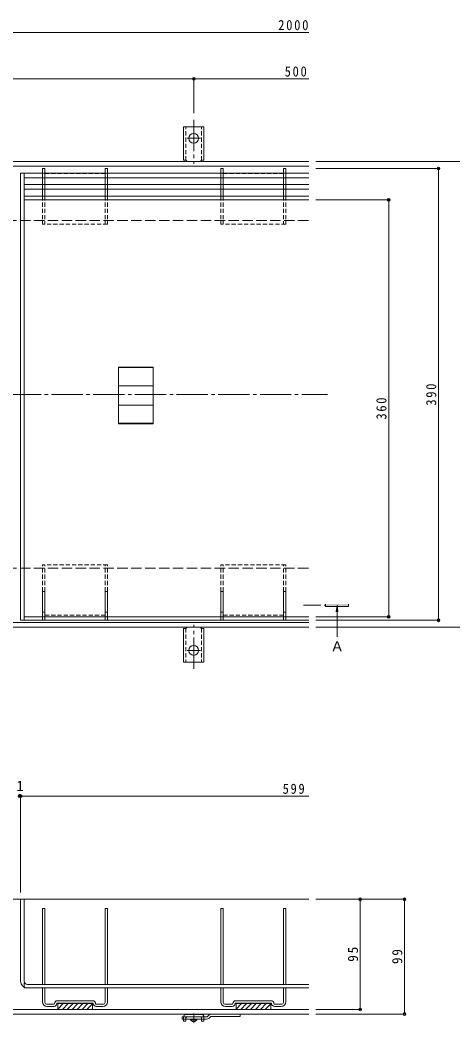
# Model space of a CAD drawing. Units: millimetres at full size, sheet at 1:3. Extents: x -1046 to 1169, y -824 to 816.
# Drawn here: x -321 to 53, y -508 to 357 of the extents above; entities that cross this region are included whole.
import ezdxf
from ezdxf.enums import TextEntityAlignment as Align

# ---------------------------------------------------------------- set-up
doc = ezdxf.new("R2010")
doc.units = ezdxf.units.MM
doc.header["$LTSCALE"] = 3
doc.header["$PDMODE"] = 32
doc.header["$PDSIZE"] = 2.4
for name, pattern in [('CHAIN1', [8, 5, -1, 1, -1]), ('CHAIN2', [12, 9, -1, 1, -1]), ('DASHED1', [1.8, 1.2, -0.6]), ('DASHED2', [3, 2, -1]), ('DASHED3', [4, 3, -1])]:
    doc.linetypes.add(name, pattern=pattern)
for name, color, linetype, lineweight in [('4-0', 7, 'CHAIN2', 9), ('4-1', 2, 'Continuous', 9), ('4-2', 3, 'Continuous', 9), ('4-3', 4, 'Continuous', 9), ('4-4', 7, 'Continuous', 9), ('4-5', 7, 'Continuous', 9), ('4-9', 4, 'Continuous', 9), ('4-A', 6, 'Continuous', 9)]:
    doc.layers.add(name, color=color, linetype=linetype, lineweight=lineweight)
doc.styles.add('ＭＳ ゴシック', font='')
doc.styles.get('ＭＳ ゴシック').set_extended_font_data('MS Gothic')

msp = doc.modelspace()

# ---------------------------------------------------------------- linework, layer by layer
at = {"layer": '4-0'}
msp.add_line((-941.66, 34.401), (-55.359, 34.401), dxfattribs=at)
at = {"layer": '4-1', "linetype": 'CHAIN2'}
for p, q in [((-170.896, 271.348), (-170.896, 233.236)), ((-170.896, 255.401), (-176.672, 255.401)), ((-170.896, 255.401), (-165.12, 255.401)), ((-170.896, -202.547), (-170.896, -164.434)), ((-170.896, -186.599), (-176.672, -186.599)), ((-170.896, -186.599), (-165.12, -186.599))]:
    msp.add_line(p, q, dxfattribs=at)
at = {"layer": '4-1'}
for p, q in [((-179.646, 236.401), (-179.646, 265.401)), ((-170.896, 265.401), (-179.646, 265.401)), ((-170.896, 265.401), (-162.146, 265.401)), ((-162.146, 236.401), (-162.146, 265.401)), ((-920.896, 235.401), (-71.396, 235.401)), ((-179.646, 236.401), (-178.396, 236.401)), ((-162.146, 236.401), (-163.396, 236.401)), ((-920.896, 231.401), (-71.396, 231.401)), ((-920.896, -162.599), (-71.396, -162.599)), ((-920.896, -166.599), (-71.396, -166.599)), ((-179.646, -167.599), (-179.646, -196.599)), ((-179.646, -167.599), (-178.396, -167.599)), ((-162.146, -167.599), (-163.396, -167.599)), ((-162.146, -167.599), (-162.146, -196.599)), ((-170.896, -196.599), (-179.646, -196.599)), ((-170.896, -196.599), (-162.146, -196.599)), ((-71.396, -401.411), (-1012.705, -401.411)), ((-71.396, -496.412), (-1012.705, -496.412)), ((-71.396, -500.412), (-1012.705, -500.412))]:
    msp.add_line(p, q, dxfattribs=at)
at = {"layer": '4-1', "linetype": 'DASHED1'}
for p, q in [((-177.646, 236.255), (-177.646, 265.401)), ((-164.146, 236.255), (-164.146, 265.401)), ((-177.646, -167.453), (-177.646, -196.599)), ((-164.146, -167.453), (-164.146, -196.599))]:
    msp.add_line(p, q, dxfattribs=at)
at = {"layer": '4-1', "linetype": 'DASHED3'}
for p, q in [((-920.896, 184.401), (-71.396, 184.401)), ((-920.896, -115.599), (-71.396, -115.599))]:
    msp.add_line(p, q, dxfattribs=at)
at = {"layer": '4-1'}
for centre in [(-170.896, 255.401), (-170.896, -186.599)]:
    msp.add_circle(centre, 4.25, dxfattribs=at)
for centre, start, end in [((-178.396, 234.401), 30.00051, 90), ((-163.396, 234.401), 90, 149.99949), ((-178.396, -165.599), 270, 329.99949), ((-163.396, -165.599), 210.00051, 270)]:
    msp.add_arc(centre, 2, start, end, dxfattribs=at)
at = {"layer": '4-2'}
for p, q in [((-320.396, 225.401), (-320.396, -160.599)), ((-317.396, 225.401), (-317.396, -160.599)), ((-317.396, 205.401), (-71.396, 205.401)), ((-317.396, 202.401), (-71.396, 202.401)), ((-235.896, 9.08), (-235.896, 57.989)), ((-205.896, 57.989), (-235.896, 57.989)), ((-205.896, 57.489), (-235.896, 57.489)), ((-205.896, 57.989), (-205.896, 9.08)), ((-205.896, 41.901), (-235.896, 41.901)), ((-205.896, 25.169), (-235.896, 25.169)), ((-205.896, 9.58), (-235.896, 9.58)), ((-205.896, 9.08), (-235.896, 9.08)), ((-320.396, -160.599), (-195.396, -160.599)), ((-317.396, -157.599), (-71.396, -157.599)), ((-195.396, -160.599), (-71.396, -160.599)), ((-320.396, -471.912), (-320.396, -401.412)), ((-71.396, -401.412), (-320.396, -401.412)), ((-317.396, -471.912), (-317.396, -401.412)), ((-314.396, -474.912), (-71.396, -474.912)), ((-317.396, -477.912), (-317.396, -477.108)), ((-317.396, -477.912), (-71.396, -477.912))]:
    msp.add_line(p, q, dxfattribs=at)
at = {"layer": '4-2', "linetype": 'DASHED1'}
msp.add_line((-317.396, -477.108), (-317.396, -471.912), dxfattribs=at)
at = {"layer": '4-2'}
for radius in [6, 3]:
    msp.add_arc((-314.396, -471.912), radius, 180, 270, dxfattribs=at)
at = {"layer": '4-3'}
for p, q in [((-301.396, 229.401), (-301.396, 225.401)), ((-299.396, 229.401), (-301.396, 229.401)), ((-299.396, 229.401), (-299.396, 225.401)), ((-247.396, 229.401), (-247.396, 225.401)), ((-247.396, 229.401), (-245.396, 229.401)), ((-245.396, 229.401), (-245.396, 225.401)), ((-147.396, 229.401), (-147.396, 225.401)), ((-145.396, 229.401), (-147.396, 229.401)), ((-145.396, 229.401), (-145.396, 225.401)), ((-93.396, 229.401), (-93.396, 225.401)), ((-91.396, 229.401), (-93.396, 229.401)), ((-91.396, 229.401), (-91.396, 225.401)), ((-301.396, 221.401), (-301.396, 215.401)), ((-299.396, 221.401), (-299.396, 215.401)), ((-247.396, 221.401), (-247.396, 215.401)), ((-245.396, 221.401), (-245.396, 215.401)), ((-147.396, 221.401), (-147.396, 215.401)), ((-145.396, 221.401), (-145.396, 215.401)), ((-93.396, 221.401), (-93.396, 215.401)), ((-91.396, 221.401), (-91.396, 215.401)), ((-301.396, 211.401), (-301.396, 205.401)), ((-299.396, 211.401), (-299.396, 205.401)), ((-247.396, 211.401), (-247.396, 205.401)), ((-245.396, 211.401), (-245.396, 205.401)), ((-147.396, 211.401), (-147.396, 205.401)), ((-145.396, 211.401), (-145.396, 205.401)), ((-93.396, 211.401), (-93.396, 205.401)), ((-91.396, 211.401), (-91.396, 205.401)), ((-299.396, -135.599), (-301.396, -135.599)), ((-301.396, -157.599), (-301.396, -135.599)), ((-299.396, -157.599), (-299.396, -135.599)), ((-247.396, -135.599), (-245.396, -135.599)), ((-247.396, -157.599), (-247.396, -135.599)), ((-245.396, -157.599), (-245.396, -135.599)), ((-145.396, -135.599), (-147.396, -135.599)), ((-147.396, -157.599), (-147.396, -135.599)), ((-145.396, -157.599), (-145.396, -135.599)), ((-93.396, -135.599), (-91.396, -135.599)), ((-93.396, -157.599), (-93.396, -135.599)), ((-91.396, -157.599), (-91.396, -135.599)), ((-299.396, -153.599), (-301.396, -153.599)), ((-247.396, -153.599), (-245.396, -153.599)), ((-145.396, -153.599), (-147.396, -153.599)), ((-93.396, -153.599), (-91.396, -153.599)), ((-301.396, -409.412), (-299.396, -409.412)), ((-301.396, -474.912), (-301.396, -409.412)), ((-299.396, -474.912), (-299.396, -409.412)), ((-247.396, -409.412), (-245.396, -409.412)), ((-247.396, -474.912), (-247.396, -409.412)), ((-245.396, -474.912), (-245.396, -409.412)), ((-147.396, -409.412), (-145.396, -409.412)), ((-147.396, -474.912), (-147.396, -409.412)), ((-145.396, -474.912), (-145.396, -409.412)), ((-93.396, -409.412), (-91.396, -409.412)), ((-93.396, -474.912), (-93.396, -409.412)), ((-91.396, -474.912), (-91.396, -409.412)), ((-301.396, -477.912), (-299.396, -477.912)), ((-301.396, -489.912), (-301.396, -477.912)), ((-299.396, -490.412), (-299.396, -477.912)), ((-247.396, -477.912), (-245.396, -477.912)), ((-247.396, -490.412), (-247.396, -477.912)), ((-245.396, -489.912), (-245.396, -477.912)), ((-147.396, -477.912), (-145.396, -477.912)), ((-147.396, -489.912), (-147.396, -477.912)), ((-145.396, -490.412), (-145.396, -477.912)), ((-93.396, -477.912), (-91.396, -477.912)), ((-93.396, -490.412), (-93.396, -477.912)), ((-91.396, -489.912), (-91.396, -477.912)), ((-291.646, -491.911), (-297.915, -491.911)), ((-258.146, -488.911), (-288.646, -488.911)), ((-258.146, -490.911), (-288.646, -490.911)), ((-288.396, -490.911), (-288.396, -496.411)), ((-288.396, -491.011), (-258.396, -491.011)), ((-288.396, -491.111), (-258.396, -491.111)), ((-288.396, -491.211), (-258.396, -491.211)), ((-288.396, -491.311), (-258.396, -491.311)), ((-283.595, -491.411), (-288.396, -496.212)), ((-287.838, -491.411), (-288.396, -491.97)), ((-288.396, -491.411), (-258.396, -491.411)), ((-279.353, -491.411), (-284.353, -496.411)), ((-275.11, -491.411), (-280.11, -496.411)), ((-270.867, -491.411), (-275.867, -496.411)), ((-266.625, -491.411), (-271.625, -496.411)), ((-262.382, -491.411), (-267.382, -496.411)), ((-258.396, -491.668), (-263.14, -496.411)), ((-258.396, -490.911), (-258.396, -496.411)), ((-248.877, -491.911), (-255.697, -491.911)), ((-137.646, -491.911), (-143.915, -491.911)), ((-104.146, -488.911), (-134.646, -488.911)), ((-104.146, -490.911), (-134.646, -490.911)), ((-134.396, -490.911), (-134.396, -496.411)), ((-134.396, -491.011), (-104.396, -491.011)), ((-134.396, -491.111), (-104.396, -491.111)), ((-134.396, -491.211), (-104.396, -491.211)), ((-134.396, -491.311), (-104.396, -491.311)), ((-129.595, -491.411), (-134.396, -496.212)), ((-133.838, -491.411), (-134.396, -491.97)), ((-134.396, -491.411), (-104.396, -491.411)), ((-125.353, -491.411), (-130.353, -496.411)), ((-121.11, -491.411), (-126.11, -496.411)), ((-116.868, -491.411), (-121.868, -496.411)), ((-112.625, -491.411), (-117.625, -496.411)), ((-108.382, -491.411), (-113.382, -496.411)), ((-104.396, -491.668), (-109.14, -496.411)), ((-104.396, -490.911), (-104.396, -496.411)), ((-94.877, -491.911), (-101.146, -491.911)), ((-291.646, -493.911), (-297.427, -493.911)), ((-258.396, -496.411), (-288.396, -496.411)), ((-258.396, -495.911), (-258.897, -496.411)), ((-249.396, -493.911), (-255.146, -493.911)), ((-249.896, -493.912), (-249.396, -493.912)), ((-137.646, -493.911), (-143.427, -493.911)), ((-104.396, -496.411), (-134.396, -496.411)), ((-104.396, -495.911), (-104.897, -496.411)), ((-95.365, -493.911), (-101.146, -493.911))]:
    msp.add_line(p, q, dxfattribs=at)
at = {"layer": '4-3', "linetype": 'DASHED1'}
for p, q in [((-301.396, 225.401), (-301.396, 221.401)), ((-299.396, 225.401), (-299.396, 221.401)), ((-247.396, 225.401), (-247.396, 221.401)), ((-245.396, 225.401), (-245.396, 221.401)), ((-147.396, 225.401), (-147.396, 221.401)), ((-145.396, 225.401), (-145.396, 221.401)), ((-93.396, 225.401), (-93.396, 221.401)), ((-91.396, 225.401), (-91.396, 221.401)), ((-299.396, 224.901), (-247.396, 224.901)), ((-145.396, 224.901), (-93.396, 224.901)), ((-301.396, 215.401), (-301.396, 211.401)), ((-299.396, 215.401), (-299.396, 211.401)), ((-247.396, 215.401), (-247.396, 211.401)), ((-245.396, 215.401), (-245.396, 211.401)), ((-147.396, 215.401), (-147.396, 211.401)), ((-145.396, 215.401), (-145.396, 211.401)), ((-93.396, 215.401), (-93.396, 211.401)), ((-91.396, 215.401), (-91.396, 211.401)), ((-301.396, 205.401), (-301.396, 181.401)), ((-299.396, 205.401), (-299.396, 181.401)), ((-247.396, 205.401), (-247.396, 181.401)), ((-245.396, 205.401), (-245.396, 181.401)), ((-147.396, 205.401), (-147.396, 181.401)), ((-145.396, 205.401), (-145.396, 181.401)), ((-93.396, 205.401), (-93.396, 181.401)), ((-91.396, 205.401), (-91.396, 181.401)), ((-245.396, 181.401), (-301.396, 181.401)), ((-91.396, 181.401), (-147.396, 181.401)), ((-245.396, -112.599), (-301.396, -112.599)), ((-301.396, -135.599), (-301.396, -112.599)), ((-299.396, -135.599), (-299.396, -112.599)), ((-247.396, -135.599), (-247.396, -112.599)), ((-245.396, -135.599), (-245.396, -112.599)), ((-91.396, -112.599), (-147.396, -112.599)), ((-147.396, -135.599), (-147.396, -112.599)), ((-145.396, -135.599), (-145.396, -112.599)), ((-93.396, -135.599), (-93.396, -112.599)), ((-91.396, -135.599), (-91.396, -112.599)), ((-301.396, -160.599), (-301.396, -157.599)), ((-299.396, -160.599), (-301.396, -160.599)), ((-299.396, -156.099), (-247.396, -156.099)), ((-299.396, -160.599), (-299.396, -157.599)), ((-247.396, -160.599), (-247.396, -157.599)), ((-245.396, -160.599), (-247.396, -160.599)), ((-245.396, -160.599), (-245.396, -157.599)), ((-147.396, -160.599), (-147.396, -157.599)), ((-145.396, -160.599), (-147.396, -160.599)), ((-145.396, -156.099), (-93.396, -156.099)), ((-145.396, -160.599), (-145.396, -157.599)), ((-93.396, -160.599), (-93.396, -157.599)), ((-91.396, -160.599), (-93.396, -160.599)), ((-91.396, -160.599), (-91.396, -157.599))]:
    msp.add_line(p, q, dxfattribs=at)
at = {"layer": '4-3'}
for centre, radius, start, end in [((-297.396, -489.912), 4, 180, 269.55476), ((-297.896, -490.412), 1.5, 180, 270), ((-291.646, -491.411), 0.5, 270, 0), ((-291.646, -491.411), 2.5, 270, 0), ((-288.646, -491.411), 2.5, 90, 180), ((-288.646, -491.411), 0.5, 90, 180), ((-258.146, -491.411), 2.5, 348.46304, 90), ((-258.146, -491.411), 0.5, 0, 90), ((-255.146, -491.411), 2.5, 180, 270), ((-255.146, -491.411), 0.5, 180, 270), ((-249.396, -489.912), 4, 270, 0), ((-248.896, -490.412), 1.5, 270, 0), ((-143.396, -489.912), 4, 180, 269.55476), ((-143.896, -490.412), 1.5, 180, 269.27292), ((-137.646, -491.411), 0.5, 270, 0), ((-137.646, -491.411), 2.5, 270, 0), ((-134.646, -491.411), 2.5, 90, 180), ((-134.646, -491.411), 0.5, 90, 180), ((-104.146, -491.411), 2.5, 0, 90), ((-104.146, -491.411), 0.5, 0, 90), ((-101.146, -491.411), 2.5, 180, 270), ((-101.146, -491.411), 0.5, 180, 270), ((-95.396, -489.912), 4, 270.44524, 0), ((-94.896, -490.412), 1.5, 270.72708, 0)]:
    msp.add_arc(centre, radius, start, end, dxfattribs=at)
at = {"layer": '4-4'}
for p, q in [((-920.896, 346.821), (-71.396, 346.821)), ((-670.896, 306.821), (-170.896, 306.821)), ((-170.896, 307.721), (-170.896, 277.013)), ((-170.896, 306.821), (-71.396, 306.821)), ((84.345, 235.401), (-65.396, 235.401)), ((41.346, 229.401), (-65.396, 229.401)), ((40.446, 229.401), (40.446, -160.599)), ((-1.653, 202.401), (-65.396, 202.401)), ((-2.553, 202.401), (-2.553, -157.599)), ((-1.653, -157.599), (-65.396, -157.599)), ((41.346, -160.599), (-65.396, -160.599)), ((84.345, -166.599), (-65.396, -166.599)), ((-320.396, -311.372), (-320.396, -395.412)), ((-321.396, -312.272), (-320.396, -312.272)), ((-320.396, -312.272), (-71.396, -312.272)), ((12.016, -401.411), (-65.396, -401.411)), ((-27.118, -401.411), (-27.118, -496.412)), ((11.116, -401.411), (11.116, -500.412)), ((-26.218, -496.412), (-65.396, -496.412)), ((12.016, -500.412), (-65.396, -500.412))]:
    msp.add_line(p, q, dxfattribs=at)
for p in [(-170.896, 306.821), (40.446, 229.401), (-2.553, 202.401), (-2.553, -157.599), (40.446, -160.599), (-321.396, -312.272), (-320.396, -312.272), (-27.118, -401.411), (11.116, -401.411), (-27.118, -496.412), (11.116, -500.412)]:
    msp.add_point(p, dxfattribs=at)
at = {"layer": '4-5', "color": 4}
for p, q in [((-37.159, -146.599), (-37.159, -148.599)), ((-47.097, -147.599), (-47.832, -153.185)), ((-47.097, -147.599), (-46.361, -153.185)), ((-47.097, -147.599), (-47.097, -174.827))]:
    msp.add_line(p, q, dxfattribs=at)
at = {"layer": '4-5', "color": 4, "linetype": 'CHAIN1'}
msp.add_line((-76.135, -147.599), (-57.159, -147.599), dxfattribs=at)
at = {"layer": '4-5', "color": 4}
msp.add_lwpolyline([(-37.159, -148.599), (-57.159, -148.599), (-57.159, -146.599)], dxfattribs=at)
msp.add_solid([(-57.159, -146.599), (-57.159, -148.599), (-37.159, -146.599), (-37.159, -148.599)], dxfattribs=at)
at = {"layer": '4-9'}
for p, q in [((-164.146, -500.911), (-177.646, -500.911)), ((-179.646, -504.912), (-179.646, -506.711)), ((-177.646, -506.711), (-179.646, -506.711)), ((-177.646, -504.912), (-177.646, -506.711)), ((-164.146, -504.912), (-164.146, -506.711)), ((-162.146, -506.711), (-164.146, -506.711)), ((-162.146, -504.912), (-162.146, -506.711))]:
    msp.add_line(p, q, dxfattribs=at)
at = {"layer": '4-9', "linetype": 'CHAIN1'}
msp.add_line((-170.896, -499.815), (-170.896, -508.1), dxfattribs=at)
at = {"layer": '4-9', "color": 3}
for p, q in [((-157.775, -501.29), (-159.396, -502.912)), ((-155.654, -500.412), (-130.896, -500.412)), ((-130.896, -500.412), (-130.896, -502.412)), ((-180.896, -502.912), (-180.896, -504.912)), ((-180.896, -502.912), (-159.396, -502.912)), ((-159.81, -504.912), (-180.896, -504.912)), ((-157.689, -504.033), (-156.068, -502.412)), ((-156.068, -502.412), (-130.896, -502.412))]:
    msp.add_line(p, q, dxfattribs=at)
at = {"layer": '4-9', "linetype": 'DASHED2'}
for p, q in [((-179.646, -504.912), (-179.646, -502.911)), ((-177.646, -504.912), (-177.646, -503.911)), ((-164.146, -504.912), (-164.146, -503.911)), ((-162.146, -504.912), (-162.146, -502.911))]:
    msp.add_line(p, q, dxfattribs=at)
at = {"layer": '4-9', "color": 2}
for p, q in [((-173.646, -505.411), (-173.646, -504.912)), ((-171.896, -506.911), (-173.646, -505.411)), ((-168.146, -505.411), (-173.646, -505.411)), ((-169.896, -506.911), (-171.896, -506.911)), ((-168.146, -505.411), (-169.896, -506.911)), ((-168.146, -505.411), (-168.146, -504.912))]:
    msp.add_line(p, q, dxfattribs=at)
at = {"layer": '4-9'}
for centre, start, end in [((-177.646, -502.911), 90, 180), ((-164.146, -502.911), 0, 90)]:
    msp.add_arc(centre, 2, start, end, dxfattribs=at)
at = {"layer": '4-9', "color": 3}
for centre, start, end in [((-155.654, -503.412), 90, 134.99996), ((-159.81, -501.912), 270, 314.99996)]:
    msp.add_arc(centre, 3, start, end, dxfattribs=at)
at = {"layer": '4-9', "linetype": 'DASHED2'}
for centre, start, end in [((-176.646, -503.911), 90, 180), ((-165.146, -503.911), 0, 90)]:
    msp.add_arc(centre, 1, start, end, dxfattribs=at)
at = {"layer": '4-A'}
for p, q in [((-320.396, 225.401), (-71.396, 225.401)), ((-317.396, 221.401), (-71.396, 221.401)), ((-317.396, 215.401), (-71.396, 215.401)), ((-317.396, 211.401), (-71.396, 211.401))]:
    msp.add_line(p, q, dxfattribs=at)

# ---------------------------------------------------------------- texts
at = {"layer": '4-4', "color": 2, "style": 'ＭＳ ゴシック'}
msp.add_text('1', height=8.798, dxfattribs=at).set_placement((-323.896, -310.472), align=Align.BOTTOM_LEFT)
at = {"layer": '4-4', "color": 2, "char_height": 8.798, "attachment_point": 7, "style": 'ＭＳ ゴシック'}
for s, insert in [('\\T1.28;\\W0.9;2000', (-97.936, 348.621)), ('\\T1.27;\\W0.9;500', (-92.367, 308.621)), ('\\T1.27;\\W0.9;599', (-94.143, -310.472))]:
    msp.add_mtext(s, dxfattribs=dict(at, insert=insert))
at = {"layer": '4-4', "color": 2, "char_height": 8.798, "attachment_point": 7, "rotation": 90, "style": 'ＭＳ ゴシック'}
for s, insert in [('\\T1.27;\\W0.9;390', (38.646, 24.651)), ('\\T1.27;\\W0.9;360', (-4.353, 12.651)), ('\\T1.27;\\W0.95;95', (-28.918, -455.287)), ('\\T1.27;\\W0.95;99', (9.316, -457.287))]:
    msp.add_mtext(s, dxfattribs=dict(at, insert=insert))
at = {"layer": '4-5', "color": 2, "style": 'ＭＳ ゴシック'}
msp.add_text('Ａ', height=8.798, dxfattribs=at).set_placement((-53.003, -190.107), align=Align.BOTTOM_LEFT)

doc.saveas('drawing.dxf')
